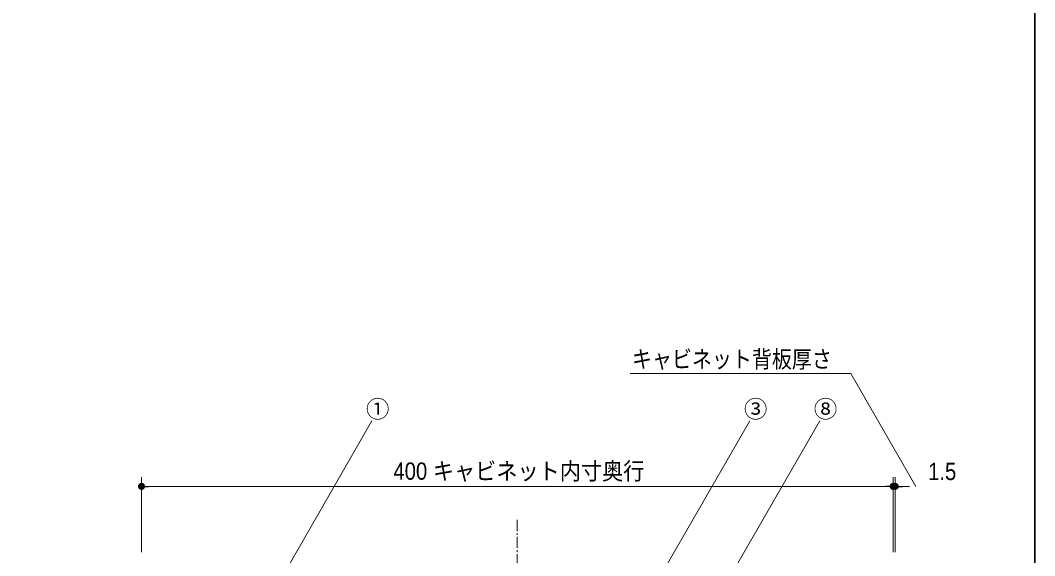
# Model space of a CAD drawing. Units: millimetres, scale not verified. Extents: x -1516 to 1516, y -761 to 761.
# Drawn here: x 13 to 553, y -285 to 0 of the extents above; entities that cross this region are included whole.
import ezdxf
from ezdxf.enums import TextEntityAlignment as Align

# ---------------------------------------------------------------- set-up
doc = ezdxf.new("R2010")
doc.units = ezdxf.units.MM
doc.header["$LTSCALE"] = 5
doc.header["$PDMODE"] = 32
doc.header["$PDSIZE"] = 2.5
doc.linetypes.add('USER1', pattern=[9.172222, 5.997222, -1.058333, 1.058333, -1.058333])
for name, color, linetype, lineweight in [('0-0_3一般', 7, 'Continuous', 15), ('0-1_2寸法-3', 7, 'Continuous', 15), ('0-2_1図面枠', 7, 'Continuous', 20), ('0-3_2寸法-1', 7, 'Continuous', 15), ('0-4_0', 7, 'Continuous', 25), ('0-6_2寸法-2', 7, 'Continuous', 15)]:
    doc.layers.add(name, color=color, linetype=linetype, lineweight=lineweight)
doc.layers.add('0-5_Defpoints', color=7, linetype='Continuous')
doc.styles.add('ＭＳ Ｐゴシック', font='')
doc.styles.get('ＭＳ Ｐゴシック').set_extended_font_data('MS PGothic')

# ---------------------------------------------------------------- blocks, each defined once
blk = doc.blocks.new('グループ-25')
at = {"layer": '0-0_3一般', "linetype": 'USER1'}
blk.add_line((3622.75, -1328.72), (3622.75, -2773.72), dxfattribs=at)
blk = doc.blocks.new('グループ-31')
at = {"layer": '0-2_1図面枠', "lineweight": 35}
blk.add_lwpolyline([(-5000, 3462.5), (5000, 3462.5), (5000, -3462.5), (-5000, -3462.5)], close=True, dxfattribs=at)
blk = doc.blocks.new('図面枠')
at = {"layer": '0-2_1図面枠'}
blk.add_blockref('グループ-31', (0, 0), dxfattribs=at)
blk = doc.blocks.new('_Dot')
at = {"layer": '0-4_0'}
blk.add_line((-2.5, 0), (-5, 0), dxfattribs=at)
for points in [[(0, 0), (-2.5, 0), (-2.48, 0.313)], [(0, 0), (-2.48, -0.313), (-2.5, 0)], [(0, 0), (-2.48, 0.313), (-2.421, 0.622)], [(0, 0), (-2.421, -0.622), (-2.48, -0.313)], [(0, 0), (-2.421, 0.622), (-2.324, 0.92)], [(0, 0), (-2.324, -0.92), (-2.421, -0.622)], [(0, 0), (-2.324, 0.92), (-2.191, 1.204)], [(0, 0), (-2.191, -1.204), (-2.324, -0.92)], [(0, 0), (-2.191, 1.204), (-2.023, 1.469)], [(0, 0), (-2.023, -1.469), (-2.191, -1.204)], [(0, 0), (-2.023, 1.469), (-1.822, 1.711)], [(0, 0), (-1.822, -1.711), (-2.023, -1.469)], [(0, 0), (-1.822, 1.711), (-1.594, 1.926)], [(0, 0), (-1.594, -1.926), (-1.822, -1.711)], [(0, 0), (-1.594, 1.926), (-1.34, 2.111)], [(0, 0), (-1.34, -2.111), (-1.594, -1.926)], [(0, 0), (-1.34, 2.111), (-1.064, 2.262)], [(0, 0), (-1.064, -2.262), (-1.34, -2.111)], [(0, 0), (-1.064, 2.262), (-0.773, 2.378)], [(0, 0), (-0.773, -2.378), (-1.064, -2.262)], [(0, 0), (-0.773, 2.378), (-0.468, 2.456)], [(0, 0), (-0.468, -2.456), (-0.773, -2.378)], [(0, 0), (-0.468, 2.456), (-0.157, 2.495)], [(0, 0), (-0.157, -2.495), (-0.468, -2.456)], [(0, 0), (-0.157, 2.495), (0.157, 2.495)], [(0, 0), (0.157, -2.495), (-0.157, -2.495)], [(0, 0), (0.157, 2.495), (0.468, 2.456)], [(0, 0), (0.468, 2.456), (0.773, 2.378)], [(0, 0), (0.773, 2.378), (1.064, 2.262)], [(0, 0), (1.064, 2.262), (1.34, 2.111)], [(0, 0), (1.34, 2.111), (1.594, 1.926)], [(0, 0), (1.594, 1.926), (1.822, 1.711)], [(0, 0), (1.822, 1.711), (2.023, 1.469)], [(0, 0), (2.023, 1.469), (2.191, 1.204)], [(0, 0), (2.191, 1.204), (2.324, 0.92)], [(0, 0), (2.324, 0.92), (2.421, 0.622)], [(0, 0), (2.421, 0.622), (2.48, 0.313)], [(0, 0), (2.48, 0.313), (2.5, 0)], [(0, 0), (0.468, -2.456), (0.157, -2.495)], [(0, 0), (0.773, -2.378), (0.468, -2.456)], [(0, 0), (1.064, -2.262), (0.773, -2.378)], [(0, 0), (1.34, -2.111), (1.064, -2.262)], [(0, 0), (1.594, -1.926), (1.34, -2.111)], [(0, 0), (1.822, -1.711), (1.594, -1.926)], [(0, 0), (2.023, -1.469), (1.822, -1.711)], [(0, 0), (2.191, -1.204), (2.023, -1.469)], [(0, 0), (2.324, -0.92), (2.191, -1.204)], [(0, 0), (2.421, -0.622), (2.324, -0.92)], [(0, 0), (2.48, -0.313), (2.421, -0.622)], [(0, 0), (2.5, 0), (2.48, -0.313)]]:
    blk.add_solid(points, dxfattribs=at)

msp = doc.modelspace()

# ---------------------------------------------------------------- linework, layer by layer
at = {"layer": '0-1_2寸法-3'}
for p, q in [((151.766, -297.393), (200.377, -213.196)), ((301.088, -387.2), (401.55, -213.196)), ((337.125, -389.208), (438.745, -213.196))]:
    msp.add_line(p, q, dxfattribs=at)
msp.add_lwpolyline([(489.925, -248), (455.284, -188), (337.776, -188)], dxfattribs=at)
at = {"layer": '0-3_2寸法-1'}
for p, q in [((77.725, -283), (77.725, -243)), ((473.973, -248), (81.477, -248)), ((477.725, -283), (477.725, -243))]:
    msp.add_line(p, q, dxfattribs=at)
at = {"layer": '0-5_Defpoints'}
for p in [(77.725, -248), (478.925, -248)]:
    msp.add_point(p, dxfattribs=at)
at = {"layer": '0-6_2寸法-2'}
for p, q in [((473.973, -248), (470.222, -248)), ((477.725, -283), (477.725, -243)), ((477.725, -248), (478.925, -248)), ((478.925, -283), (478.925, -243)), ((482.677, -248), (486.428, -248))]:
    msp.add_line(p, q, dxfattribs=at)

# ---------------------------------------------------------------- block references
at = {"layer": '0-0_3一般', "xscale": 0.2, "yscale": 0.2}
msp.add_blockref('グループ-25', (-446.875, 0), dxfattribs=at)
at = {"layer": '0-2_1図面枠', "xscale": 0.2, "yscale": 0.2}
msp.add_blockref('図面枠', (-446.875, 0), dxfattribs=at)
at = {"layer": '0-3_2寸法-1', "xscale": 0.7503418, "yscale": 0.7503418, "rotation": 180}
msp.add_blockref('_Dot', (77.725, -248), dxfattribs=at)
at = {"layer": '0-3_2寸法-1', "xscale": 0.7503418, "yscale": 0.7503418}
msp.add_blockref('_Dot', (477.725, -248), dxfattribs=at)
at = {"layer": '0-6_2寸法-2', "xscale": 0.7503418, "yscale": 0.7503418}
msp.add_blockref('_Dot', (477.725, -248), dxfattribs=at)
at = {"layer": '0-6_2寸法-2', "xscale": 0.7503418, "yscale": 0.7503418, "rotation": 180}
msp.add_blockref('_Dot', (478.925, -248), dxfattribs=at)

# ---------------------------------------------------------------- texts
at = {"layer": '0-1_2寸法-3', "style": 'ＭＳ Ｐゴシック', "width": 0.85}
msp.add_text('キャビネット背板厚さ', height=9.171, dxfattribs=at).set_placement((338.799, -187.614), align=Align.BOTTOM_LEFT)
at = {"layer": '0-1_2寸法-3', "style": 'ＭＳ Ｐゴシック'}
for s, p in [('①', (197.183, -214.182)), ('③', (398.355, -214.182)), ('⑧', (435.551, -214.182))]:
    msp.add_text(s, height=9.164, dxfattribs=at).set_placement(p, align=Align.BOTTOM_LEFT)
at = {"layer": '0-3_2寸法-1', "style": 'ＭＳ Ｐゴシック', "width": 0.9}
msp.add_text('400 キャビネット内寸奥行', height=9.171, dxfattribs=at).set_placement((211.781, -247.196), align=Align.BOTTOM_LEFT)
at = {"layer": '0-6_2寸法-2', "style": 'ＭＳ Ｐゴシック', "width": 0.9}
msp.add_text('1.5', height=9.171, dxfattribs=at).set_placement((496.368, -247.38), align=Align.BOTTOM_LEFT)

doc.saveas('drawing.dxf')
